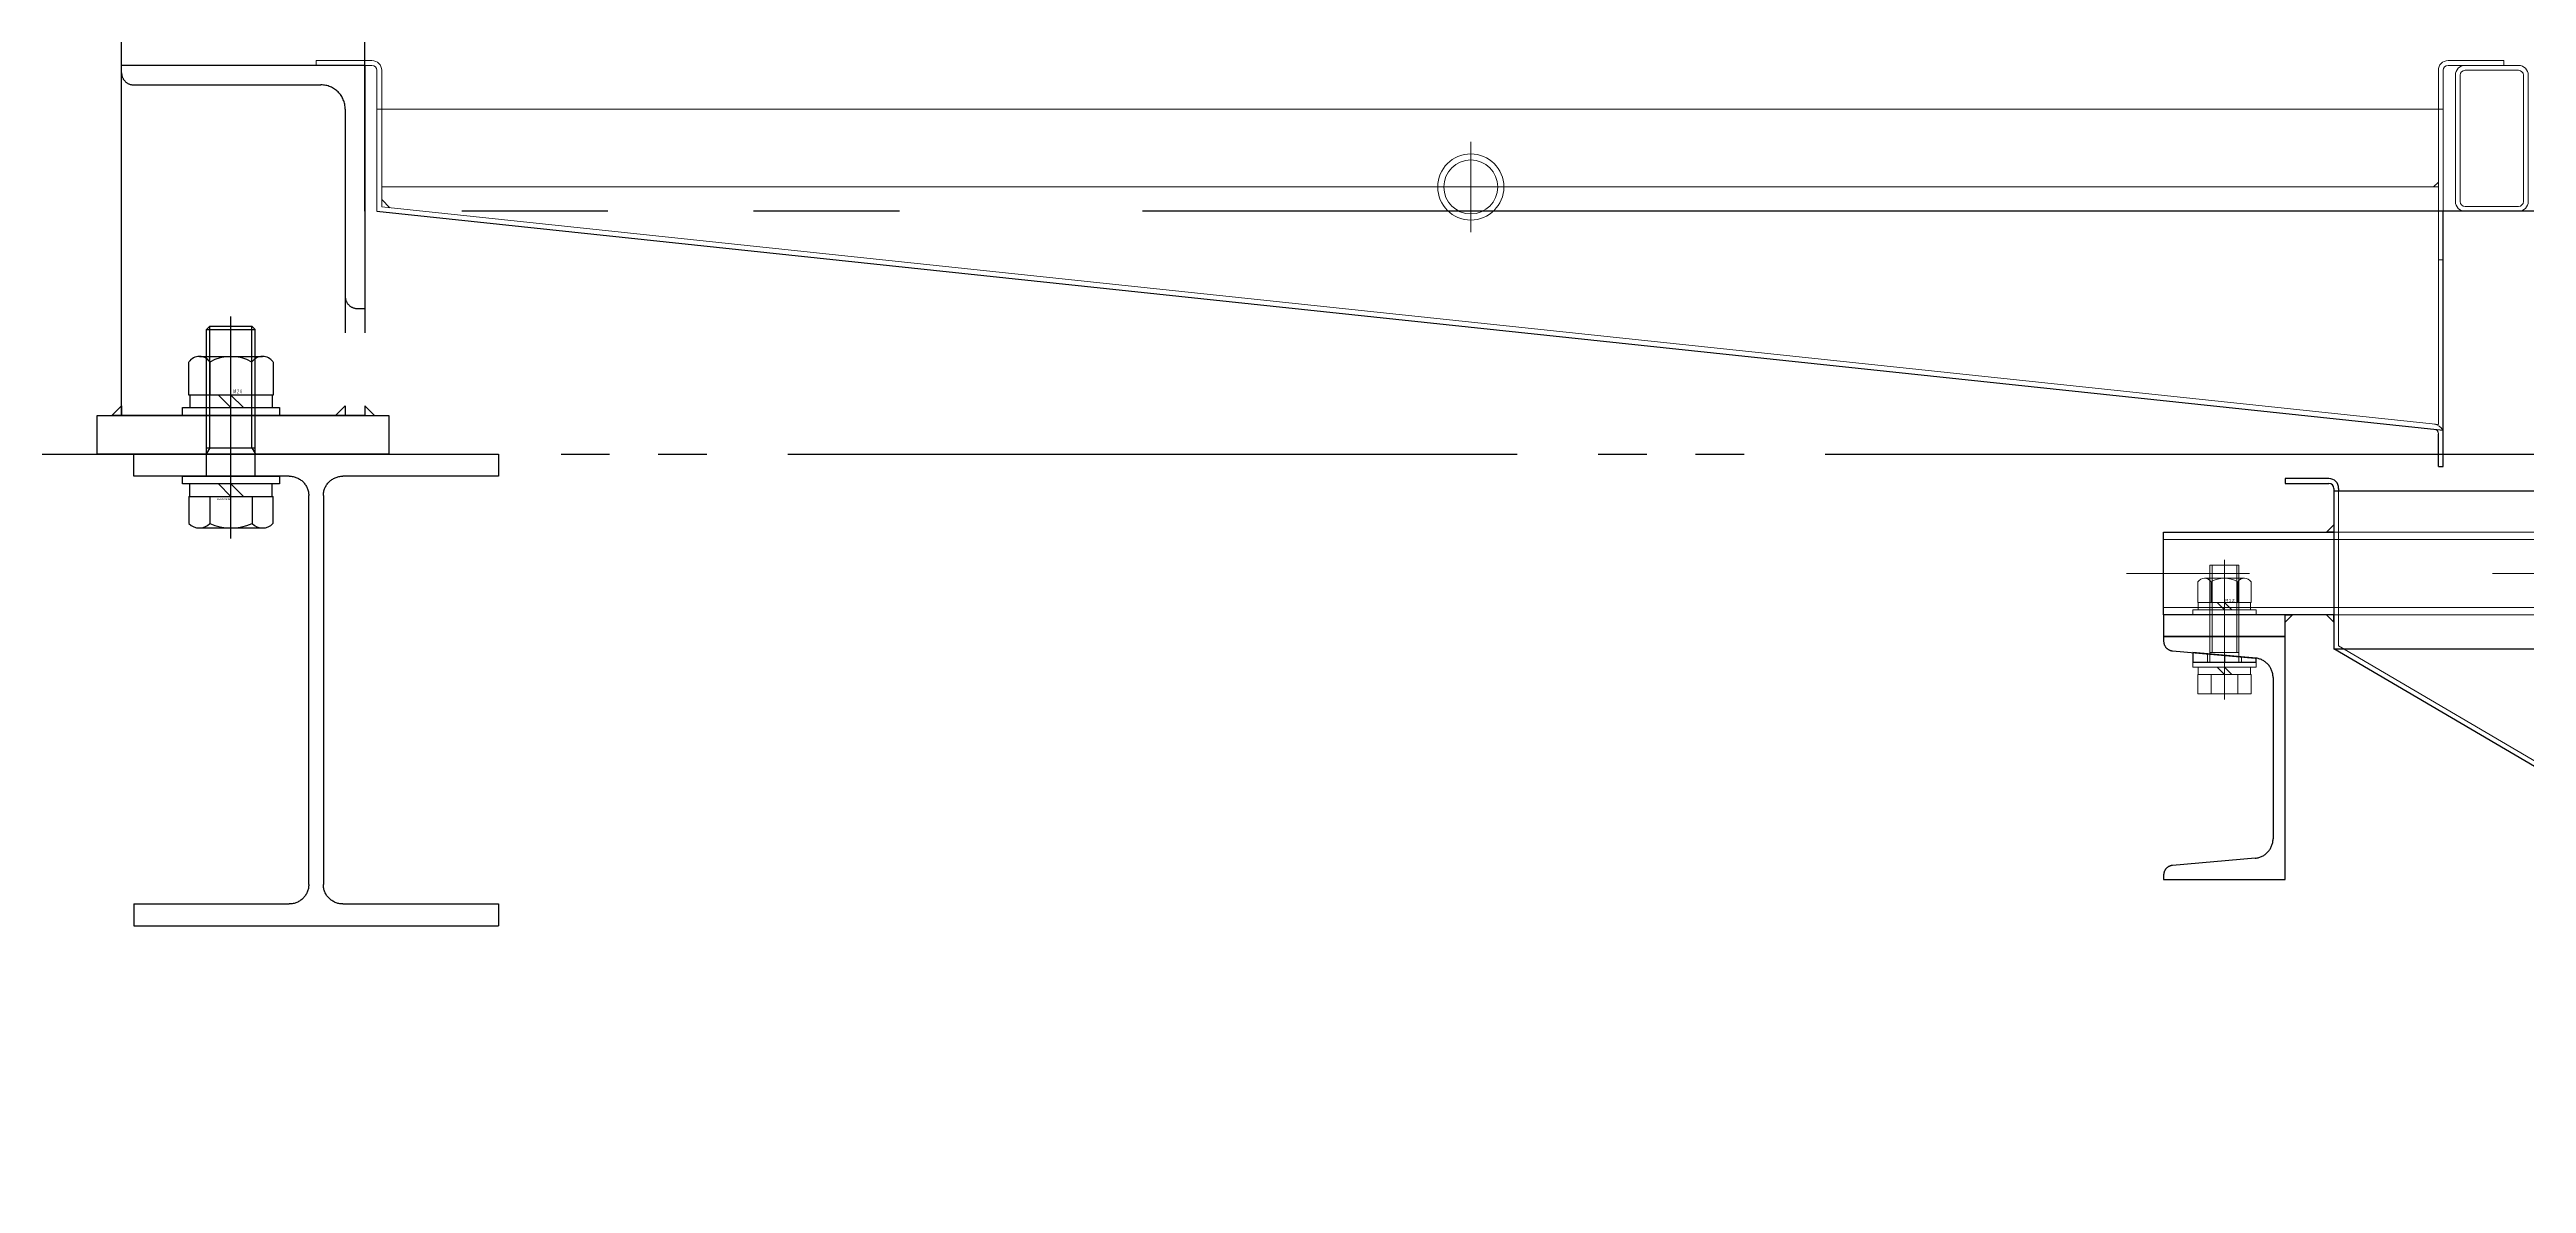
# Model space of a CAD drawing. Units: millimetres at full size. Extents: x -18456 to 18937, y -12290 to 13871.
# Drawn here: x -3485 to -428, y -7047 to -5647 of the extents above; entities that cross this region are included whole.
import ezdxf
from ezdxf.enums import TextEntityAlignment as Align

# ---------------------------------------------------------------- set-up
doc = ezdxf.new("R2010")
doc.units = ezdxf.units.MM
doc.header["$LTSCALE"] = 100
doc.linetypes.add('CHAIN2', pattern=[12, 9, -1, 1, -1])
doc.linetypes.add('DOUBLE_CHAIN2', pattern=[12.8, 9, -1, 0.6, -0.6, 0.6, -1])
for name, color, linetype in [('0-2_0', 2, 'Continuous'), ('0-3_06_PHANTOM', 2, 'DOUBLE_CHAIN2'), ('0-4_08_DIM', 3, 'Continuous'), ('0-6_10_DRAFT', 1, 'Continuous')]:
    doc.layers.add(name, color=color, linetype=linetype)
doc.layers.add('0-7_05_CENTER', color=2, linetype='CHAIN2', lineweight=18)
doc.layers.add('0-8_04_HIDDEN', color=7, linetype='Continuous', lineweight=18)
doc.styles.add('ＭＳ ゴシック', font='')
doc.styles.get('ＭＳ ゴシック').set_extended_font_data('MS Gothic')

# ---------------------------------------------------------------- blocks, each defined once
blk = doc.blocks.new('A$C448B04A9_1_1')
at = {"layer": '0-3_06_PHANTOM', "color": 7}
for p, q in [((3, 100), (0, 100)), ((0, 0), (0, 100)), ((8, 18), (8, 95)), ((0, 0), (100, 0)), ((95, 8), (18, 8)), ((100, 3), (100, 0))]:
    blk.add_line(p, q, dxfattribs=at)
for centre, radius, start, end in [((3, 95), 5, 0, 90), ((18, 18), 10, 180, 270), ((95, 3), 5, 0, 90)]:
    blk.add_arc(centre, radius, start, end, dxfattribs=at)
blk = doc.blocks.new('A$C2A872049_1_1')
at = {"layer": '0-8_04_HIDDEN'}
for p, q in [((-11, 0), (11, 0)), ((-15, -56), (-15, -4)), ((-13, -56), (-13, -4)), ((-11, -2), (11, -2)), ((13, -4), (13, -56)), ((15, -4), (15, -56)), ((11, -58), (-11, -58)), ((11, -60), (-11, -60))]:
    blk.add_line(p, q, dxfattribs=at)
for centre, radius, start, end in [((-11, -4), 4, 90, 180), ((11, -4), 4, 0, 90), ((-11, -4), 2, 90, 180), ((11, -4), 2, 0, 90), ((-11, -56), 4, 180, 270), ((-11, -56), 2, 180, 270), ((11, -56), 4, 270, 0), ((11, -56), 2, 270, 0)]:
    blk.add_arc(centre, radius, start, end, dxfattribs=at)
blk = doc.blocks.new('A$C27AD2B2D_1_1')
at = {"layer": '0-3_06_PHANTOM', "color": 7}
blk.add_line((42, 1230), (42, 16), dxfattribs=at)
for points in [[(-40, 1230), (50, 1230), (50, 16), (-50, 16), (-50, 1220)], [(50, 200), (2550, 200), (2550, 100), (50, 100)], [(60, 0), (-60, 0), (-60, 16), (60, 16)]]:
    blk.add_lwpolyline(points, close=True, dxfattribs=at)
at = {"layer": '0-4_08_DIM'}
for points in [[(-50, 16), (-54, 16), (-50, 20)], [(42, 16), (38, 16), (42, 20)], [(50, 16), (54, 16), (50, 20)]]:
    blk.add_lwpolyline(points, close=True, dxfattribs=at)
at = {"layer": '0-7_05_CENTER'}
blk.add_line((-5, -16.06), (-5, 31.59), dxfattribs=at)
at = {"layer": '0-8_04_HIDDEN', "rotation": 180}
blk.add_blockref('A$C448B04A9_1_1', (50, 160), dxfattribs=at)
at = {"layer": '0-8_04_HIDDEN'}
blk.add_blockref('A$C2A872049_1_1', (925, 160), dxfattribs=at)
blk = doc.blocks.new('A$C2A205131_1_1')
at = {"layer": '0-7_05_CENTER'}
for p, q in [((450, -50.6), (450, -13.4)), ((468.6, -32), (431.4, -32))]:
    blk.add_line(p, q, dxfattribs=at)
at = {"layer": '0-8_04_HIDDEN'}
for p, q in [((0, 16), (0, -42)), ((2, 16), (2, 0)), ((848, 16), (848, 0)), ((850, 16), (850, 0)), ((852, 20), (875, 20)), ((850, 0), (0, 0)), ((2, 0), (2, -40.2)), ((848, 0), (848, -62)), ((850, 0), (850, -132)), ((2, -32), (436.55, -32)), ((2, -37.2), (5.36, -40.56)), ((2, -40.2), (848, -129.78)), ((463.45, -32), (848, -32)), ((0, -42), (850, -132)), ((850, -62), (848, -62)), ((848, -129.78), (848, -62))]:
    blk.add_line(p, q, dxfattribs=at)
for points in [[(-2, 20), (-25, 20), (-25, 18), (-2, 18)], [(875, 20), (875, 18), (852, 18)], [(848, -133.59), (848, -147), (850, -147), (850, -133.59)]]:
    blk.add_lwpolyline(points, dxfattribs=at)
at = {"layer": '0-8_04_HIDDEN', "color": 3}
blk.add_lwpolyline([(848, -32), (846, -32), (848, -30)], close=True, dxfattribs=at)
at = {"layer": '0-8_04_HIDDEN'}
for radius in [13.6, 11.1]:
    blk.add_circle((450, -32), radius, dxfattribs=at)
for centre, radius, start, end in [((-2, 16), 4, 0, 90), ((-2, 16), 2, 0, 90), ((852, 16), 4, 90, 180), ((852, 16), 2, 90, 180), ((846, -133.59), 2, 0, 83.95591), ((846, -133.59), 4, 23.95591, 83.95591), ((846, -133.59), 4, 0, 23.95591)]:
    blk.add_arc(centre, radius, start, end, dxfattribs=at)
blk = doc.blocks.new('A$C3D0F27AB_1_1')
at = {"layer": '0-2_0', "color": 134}
for p, q in [((-967, 90), (-985, 90)), ((-965, 86), (-965, 85)), ((-965, 85), (-965, 20)), ((-965, 85), (-85, 85)), ((-963, 86), (-963, 85)), ((-590, -200), (-965, 20))]:
    blk.add_line(p, q, dxfattribs=at)
at = {"layer": '0-2_0', "color": 3}
blk.add_line((-965, 20), (-85, 20), dxfattribs=at)
at = {"layer": '0-2_0', "color": 134}
for points in [[(-985, 90), (-985, 88), (-967, 88)], [(-965, 34), (-1035, 34), (-1035, 68), (-965, 68)]]:
    blk.add_lwpolyline(points, dxfattribs=at)
at = {"layer": '0-2_0', "color": 3}
for points in [[(-965, 68), (-968, 68), (-965, 71)], [(-985, 34), (-982, 34), (-985, 31)], [(-965, 34), (-968, 34), (-965, 31)]]:
    blk.add_lwpolyline(points, close=True, dxfattribs=at)
at = {"layer": '0-2_0', "color": 134}
blk.add_lwpolyline([(-1035, 25), (-985, 25), (-985, 34), (-1035, 34)], close=True, dxfattribs=at)
for radius in [4, 2]:
    blk.add_arc((-967, 86), radius, 0, 90, dxfattribs=at)
at = {"layer": '0-7_05_CENTER'}
for p, q in [((0.26, 51), (-1050.26, 51)), ((-1010, 16.57), (-1010, 42.48))]:
    blk.add_line(p, q, dxfattribs=at)
at = {"layer": '0-8_04_HIDDEN'}
for p, q in [((-963, 85), (-963, 21.15)), ((-1035, 65), (-15, 65)), ((-965, 68), (-85, 68)), ((-15, 37), (-1035, 37)), ((-85, 34), (-965, 34)), ((-589.46, -198), (-963, 21.15))]:
    blk.add_line(p, q, dxfattribs=at)
blk = doc.blocks.new('A$C4D316DC8_1_1')
at = {"layer": '0-8_04_HIDDEN'}
for p, q in [((-10.97, 13), (10.97, 13)), ((-10.97, 5), (-10.97, 13)), ((-5.48, 5), (-5.48, 13)), ((5.48, 5), (5.48, 13)), ((10.97, 5), (10.97, 13)), ((-13, 2), (13, 2)), ((-13, 2), (-13, 0)), ((-13, 0), (13, 0)), ((-10.97, 5), (10.97, 5)), ((-10.75, 5), (-10.75, 2)), ((-6, -40), (-6, 0)), ((0, 2), (-3, 5)), ((0, 5), (3, 2)), ((6, -40), (6, 0)), ((10.75, 2), (10.75, 5)), ((13, 0), (13, 2)), ((-6, -4), (6, -4)), ((-5.05, -40), (-5.05, -4)), ((5.05, -40), (5.05, -4)), ((-6, -40), (6, -40))]:
    blk.add_line(p, q, dxfattribs=at)
at = {"layer": '0-8_04_HIDDEN', "linetype": 'CHAIN2'}
blk.add_line((0, -42.16), (0, 15.24), dxfattribs=at)
at = {"layer": '0-6_10_DRAFT', "style": 'ＭＳ ゴシック', "width": 1.8}
blk.add_text('BT-M12x45L,SW,PW', height=0.2199, dxfattribs=at).set_placement((6.42, 12.66), align=Align.BOTTOM_LEFT)
blk = doc.blocks.new('M12Nza_1_1')
at = {"layer": '0-8_04_HIDDEN'}
for p, q in [((-10.95, 5), (-10.95, 13.53)), ((-8.21, 15), (8.21, 15)), ((-5.47, 5), (-5.47, 13.53)), ((5.48, 5), (5.48, 13.53)), ((10.95, 13.53), (10.95, 5)), ((10.95, 5), (-10.95, 5)), ((-10.75, 2), (-10.75, 5)), ((0, 2), (-3, 5)), ((0, 5), (3, 2)), ((10.75, 5), (10.75, 2))]:
    blk.add_line(p, q, dxfattribs=at)
at = {"layer": '0-8_04_HIDDEN', "linetype": 'CHAIN2'}
blk.add_line((0, 0), (0, 15), dxfattribs=at)
at = {"layer": '0-8_04_HIDDEN'}
blk.add_lwpolyline([(-13, 2), (13, 2), (13, 0), (-13, 0)], close=True, dxfattribs=at)
for centre, radius, start, end in [((-8.21, 11.71), 3.29, 33.626, 146.374), ((0, 4.05), 10.95, 60, 120), ((8.21, 11.71), 3.29, 33.626, 146.374)]:
    blk.add_arc(centre, radius, start, end, dxfattribs=at)
at = {"layer": '0-6_10_DRAFT', "style": 'ＭＳ ゴシック', "width": 1.8}
blk.add_text('M12', height=1.1, dxfattribs=at).set_placement((0.31, 5.09), align=Align.BOTTOM_LEFT)
blk = doc.blocks.new('ZTQ12-5b_1_1')
at = {"layer": '0-2_0'}
blk.add_lwpolyline([(-13, -1.12), (13, 1.15), (13, -2.85), (-13, -2.85)], close=True, dxfattribs=at)
at = {"layer": '0-6_10_DRAFT'}
blk.add_line((0, 0.01), (0, -2.85), dxfattribs=at)
at = {"layer": '0-8_04_HIDDEN', "color": 2}
for p, q in [((7, 0.63), (7, -2.85)), ((-7, -0.6), (-7, -2.85))]:
    blk.add_line(p, q, dxfattribs=at)
blk = doc.blocks.new('A$C41EA0B09_1_1')
at = {"layer": '0-2_0'}
for name, p in [('A$C3D0F27AB_1_1', (0, 0)), ('M12Nza_1_1', (-1010, 34))]:
    blk.add_blockref(name, p, dxfattribs=at)
at = {"layer": '0-2_0', "rotation": 180}
blk.add_blockref('A$C4D316DC8_1_1', (-1010, 14.43), dxfattribs=at)
at = {"layer": '0-2_0', "xscale": -1}
blk.add_blockref('ZTQ12-5b_1_1', (-1010, 17.28), dxfattribs=at)
blk = doc.blocks.new('A$C233716BE_1_1')
at = {"layer": '0-2_0', "color": 134}
for p, q in [((-8.65, 61.7), (-10, 60.35)), ((-8.65, 11.7), (-8.65, 61.7)), ((-8.65, 61.7), (8.65, 61.7)), ((10, 60.35), (8.65, 61.7)), ((8.65, 11.7), (8.65, 61.7)), ((-10, 0), (-10, 60.35)), ((-10, 60.35), (10, 60.35)), ((10, 0), (10, 60.35)), ((-8.65, 11.7), (-10, 9.36)), ((-10, 11.7), (10, 11.7)), ((8.65, 11.7), (10, 9.36)), ((-17.3, -8.3), (-17.3, -19.5)), ((-17.3, -8.3), (17.3, -8.3)), ((-16.9, -8.3), (-16.9, -3.2)), ((-8.7, -8.3), (-8.7, -19.5)), ((0, -8.3), (-5.1, -3.2)), ((5.1, -8.3), (0, -3.2)), ((8.7, -8.3), (8.7, -19.5)), ((16.9, -8.3), (16.9, -3.2)), ((17.3, -19.5), (17.3, -8.3)), ((-13, -21.3), (13, -21.3))]:
    blk.add_line(p, q, dxfattribs=at)
at = {"layer": '0-2_0', "color": 134, "linetype": 'CHAIN2'}
blk.add_line((0, -25.57), (0, 65.7), dxfattribs=at)
at = {"layer": '0-2_0', "color": 134}
blk.add_lwpolyline([(20, -3.2), (-20, -3.2), (-20, 0), (20, 0)], close=True, dxfattribs=at)
for centre, radius, start, end in [((-13, -15.3), 6, 224.6, 315.4), ((0, 0.6), 21.9, 246.6, 293.4), ((13, -15.3), 6, 224.6, 315.4)]:
    blk.add_arc(centre, radius, start, end, dxfattribs=at)
at = {"layer": '0-6_10_DRAFT', "style": 'ＭＳ ゴシック', "width": 1.8}
blk.add_text('M20x70', height=0.733, rotation=180, dxfattribs=at).set_placement((-0.41, -8.83), align=Align.BOTTOM_LEFT)
blk = doc.blocks.new('M20Nza_1_1')
at = {"layer": '0-2_0', "color": 134}
for p, q in [((-17.3, 8.3), (-17.3, 21.98)), ((-12.97, 24.3), (12.97, 24.3)), ((-8.65, 21.98), (-8.65, 8.3)), ((8.65, 8.3), (8.65, 21.98)), ((17.3, 21.98), (17.3, 8.3)), ((17.3, 8.3), (-17.3, 8.3)), ((-16.9, 8.3), (-16.9, 3.2)), ((-5.1, 8.3), (0, 3.2)), ((0, 8.3), (5.1, 3.2)), ((16.9, 8.3), (16.9, 3.2))]:
    blk.add_line(p, q, dxfattribs=at)
at = {"layer": '0-2_0', "color": 134, "linetype": 'CHAIN2'}
blk.add_line((0, 0), (0, 24.3), dxfattribs=at)
at = {"layer": '0-2_0', "color": 134}
blk.add_lwpolyline([(-20, 3.2), (20, 3.2), (20, 0), (-20, 0)], close=True, dxfattribs=at)
for centre, radius, start, end in [((-12.97, 19.11), 5.19, 33.626, 146.374), ((0, 7), 17.3, 60, 120), ((12.97, 19.11), 5.19, 33.626, 146.374)]:
    blk.add_arc(centre, radius, start, end, dxfattribs=at)
at = {"layer": '0-6_10_DRAFT', "style": 'ＭＳ ゴシック', "width": 0.6}
blk.add_text('Ｍ２０', height=1.571, dxfattribs=at).set_placement((0.89, 8.62), align=Align.BOTTOM_LEFT)
blk = doc.blocks.new('KK07194150698_1_1')
at = {"layer": '0-3_06_PHANTOM', "color": 7}
for p, q in [((-75, 194), (75, 194)), ((-75, 185), (-75, 194)), ((-75, 185), (-11, 185)), ((-3, 177), (-3, 17)), ((3, 17), (3, 177))]:
    blk.add_line(p, q, dxfattribs=at)
for points in [[(11, 185), (75, 185), (75, 194)], [(-75, 0), (75, 0), (75, 9), (11, 9)], [(-11, 9), (-75, 9), (-75, 0)]]:
    blk.add_lwpolyline(points, dxfattribs=at)
for centre, start, end in [((-11, 177), 0, 90), ((11, 177), 90, 180), ((-11, 17), 270, 0), ((11, 17), 180, 270)]:
    blk.add_arc(centre, 8, start, end, dxfattribs=at)
blk = doc.blocks.new('KK061005057_584_1_1')
at = {"layer": '0-3_06_PHANTOM', "color": 7}
for p, q in [((12.3, 91.17), (46.35, 94.15)), ((5, 16.8), (5, 83.2)), ((46.35, 5.85), (12.3, 8.83))]:
    blk.add_line(p, q, dxfattribs=at)
for points in [[(50, 98.13), (50, 100), (0, 100), (0, 0)], [(0, 0), (50, 0), (50, 1.87)]]:
    blk.add_lwpolyline(points, dxfattribs=at)
for centre, radius, start, end in [((46, 98.13), 4, 275, 0), ((13, 83.2), 8, 95, 180), ((13, 16.8), 8, 180, 265), ((46, 1.87), 4, 0, 85)]:
    blk.add_arc(centre, radius, start, end, dxfattribs=at)

msp = doc.modelspace()

# ---------------------------------------------------------------- linework, layer by layer
at = {"layer": '0-2_0', "color": 134}
for p, q in [((-3080.8, -5846.7), (-530.8, -6116.7)), ((-536.8, -6161.7), (-536.8, -6121.5))]:
    msp.add_line(p, q, dxfattribs=at)
msp.add_lwpolyline([(-536.8, -6161.7), (-530.8, -6161.7), (-530.8, -5846.7)], dxfattribs=at)
at = {"layer": '0-3_06_PHANTOM', "color": 7}
msp.add_line((-16653.5, -6146.7), (16869.4, -6146.7), dxfattribs=at)

# ---------------------------------------------------------------- block references
at = {"layer": '0-2_0', "xscale": 3, "yscale": 3}
for name, p in [('A$C27AD2B2D_1_1', (-3245.8, -6146.7)), ('A$C233716BE_1_1', (-3260.8, -6173.7)), ('M20Nza_1_1', (-3260.8, -6098.7)), ('A$C41EA0B09_1_1', (2229.2, -6446.7))]:
    msp.add_blockref(name, p, dxfattribs=at)
at = {"layer": '0-3_06_PHANTOM', "yscale": 3, "rotation": 180}
for name, p, xscale in [('KK07194150698_1_1', (-3155.8, -6146.7), -3), ('KK061005057_584_1_1', (-725.8, -6371.7), 3)]:
    msp.add_blockref(name, p, dxfattribs=dict(at, xscale=xscale))
at = {"layer": '0-8_04_HIDDEN', "xscale": 3, "yscale": 3}
msp.add_blockref('A$C2A205131_1_1', (-3080.8, -5720.7), dxfattribs=at)

doc.saveas('drawing.dxf')
